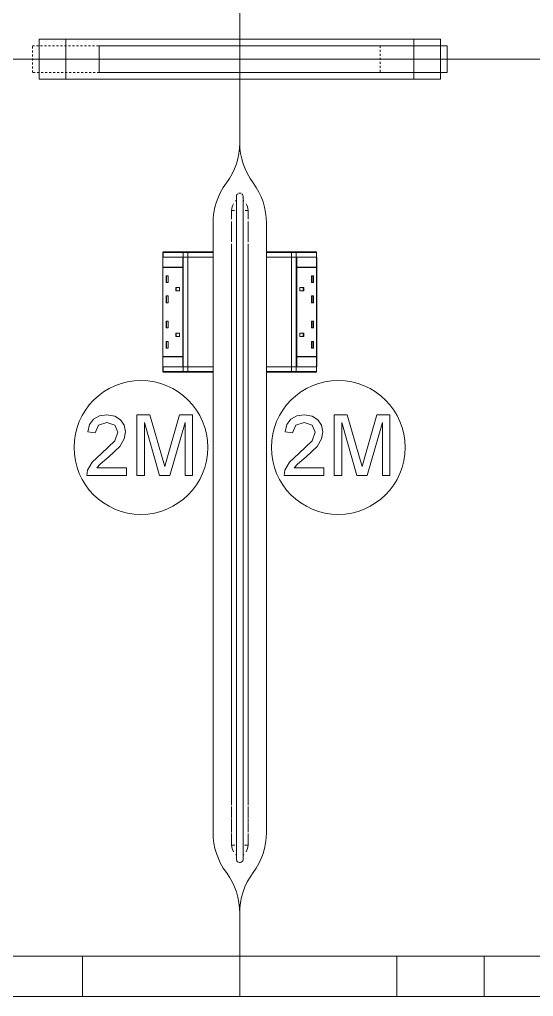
# Model space of a CAD drawing. Header units: millimetres. Extents: x 155927 to 295199, y -4084 to 97293.
# Drawn here: x 194851 to 195619, y 10700 to 12159 of the extents above; entities that cross this region are included whole.
import ezdxf

# ---------------------------------------------------------------- set-up
doc = ezdxf.new("R2010")
doc.units = ezdxf.units.MM
doc.header["$MEASUREMENT"] = 0
doc.linetypes.add('Dash', pattern=[6, 3, -3])
doc.layers.add('I-FURN', color=8, linetype='CONTINUOUS', lineweight=9)
doc.layers.add('I-FURN-HDLN', color=8, linetype='Dash', lineweight=9)

msp = doc.modelspace()

# ---------------------------------------------------------------- linework, layer by layer
at = {"layer": 'I-FURN'}
for p, q in [((195180.1, 12100.4), (195180.1, 12224.3)), ((195180.1, 12224.3), (195180.1, 12100.4)), ((195180.1, 12224.3), (195180.1, 12100.4)), ((195180.1, 12100.4), (195180.1, 12224.3)), ((194880.1, 12130.4), (195480.1, 12130.4)), ((194920.1, 12130.4), (194880.1, 12130.4)), ((194880.1, 12130.4), (194880.1, 12070.4)), ((194880.1, 12070.4), (194880.1, 12130.4)), ((195440.1, 12130.4), (194920.1, 12130.4)), ((194920.1, 12070.4), (194920.1, 12130.4)), ((194920.1, 12070.4), (194920.1, 12130.4)), ((195480.1, 12130.4), (195440.1, 12130.4)), ((195440.1, 12120.4), (195440.1, 12130.4)), ((195440.1, 12070.4), (195440.1, 12130.4)), ((195480.1, 12070.4), (195480.1, 12130.4)), ((195480.1, 12120.4), (195480.1, 12130.4)), ((194970.1, 12120.4), (194970.1, 12080.4)), ((195480.1, 12120.4), (194970.1, 12120.4)), ((195490.1, 12120.4), (195480.1, 12120.4)), ((195490.1, 12080.4), (195490.1, 12120.4)), ((194380.1, 12100.4), (195180.1, 12100.4)), ((195180.1, 12100.4), (194380.1, 12100.4)), ((195180.1, 12100.4), (194380.1, 12100.4)), ((194380.1, 12100.4), (195180.1, 12100.4)), ((195180.1, 12100.4), (195980.1, 12100.4)), ((195980.1, 12100.4), (195180.1, 12100.4)), ((195180.1, 11975.4), (195180.1, 12100.4)), ((195180.1, 12100.4), (195180.1, 11975.4)), ((195980.1, 12100.4), (195180.1, 12100.4)), ((195180.1, 12100.4), (195180.1, 11975.4)), ((195180.1, 11975.4), (195180.1, 12100.4)), ((195180.1, 12100.4), (195980.1, 12100.4)), ((194880.1, 12070.4), (194920.1, 12070.4)), ((195480.1, 12070.4), (194880.1, 12070.4)), ((194920.1, 12070.4), (195440.1, 12070.4)), ((194970.1, 12080.4), (195480.1, 12080.4)), ((195440.1, 12070.4), (195440.1, 12080.4)), ((195440.1, 12070.4), (195480.1, 12070.4)), ((195480.1, 12070.4), (195480.1, 12080.4)), ((195480.1, 12080.4), (195490.1, 12080.4)), ((195175.1, 11895.4), (195175.1, 11895.4)), ((195175.1, 11895.4), (195175.1, 11895.2)), ((195175.1, 11895.2), (195175.1, 11894.9)), ((195175.1, 11894.9), (195175.1, 11894.5)), ((195175.1, 11894.5), (195175.1, 11894)), ((195175.1, 11894), (195175.1, 11893.4)), ((195175.1, 11893.4), (195175.1, 11892.7)), ((195175.1, 11892.7), (195175.1, 11891.8)), ((195175.1, 11891.8), (195175.1, 11890.9)), ((195185.1, 11895.3), (195185.1, 11895.4)), ((195185.1, 11895.4), (195185.1, 11895.4)), ((195185.1, 11895.1), (195185.1, 11895.3)), ((195185.1, 11894.8), (195185.1, 11895.1)), ((195185.1, 11894.4), (195185.1, 11894.8)), ((195185.1, 11893.9), (195185.1, 11894.4)), ((195185.1, 11893.2), (195185.1, 11893.9)), ((195185.1, 11892.4), (195185.1, 11893.2)), ((195185.1, 11891.6), (195185.1, 11892.4)), ((195185.1, 11890.6), (195185.1, 11891.6)), ((195175.1, 11890.9), (195175.1, 11889.8)), ((195175.1, 11889.8), (195175.1, 11888.7)), ((195175.1, 11888.7), (195175.1, 11887.4)), ((195175.1, 11887.4), (195175.1, 11886.1)), ((195175.1, 11886.1), (195175.1, 11884.6)), ((195175.1, 11884.6), (195175.1, 11883)), ((195175.1, 11883), (195175.1, 11881.4)), ((195175.1, 11881.4), (195175.1, 11879.7)), ((195175.1, 11879.7), (195175.1, 11877.8)), ((195175.1, 11877.8), (195175.1, 11875.9)), ((195185.1, 11889.5), (195185.1, 11890.6)), ((195185.1, 11888.3), (195185.1, 11889.5)), ((195185.1, 11887.1), (195185.1, 11888.3)), ((195185.1, 11885.7), (195185.1, 11887.1)), ((195185.1, 11884.2), (195185.1, 11885.7)), ((195185.1, 11882.6), (195185.1, 11884.2)), ((195185.1, 11880.9), (195185.1, 11882.6)), ((195185.1, 11879.2), (195185.1, 11880.9)), ((195185.1, 11877.3), (195185.1, 11879.2)), ((195185.1, 11875.4), (195185.1, 11877.3)), ((195172.2, 11874.5), (195167.6, 11874.5)), ((195167.6, 11871.1), (195167.6, 11874.5)), ((195167.6, 11869.8), (195167.6, 11870.7)), ((195167.6, 11861.5), (195167.6, 11869.5)), ((195175.1, 11875.9), (195175.1, 11873.9)), ((195175.1, 11873.9), (195175.1, 11871.8)), ((195175.1, 11871.8), (195175.1, 11869.7)), ((195175.1, 11869.7), (195175.1, 11867.5)), ((195175.1, 11867.5), (195175.1, 11865.2)), ((195175.1, 11865.2), (195175.1, 11862.8)), ((195175.1, 11862.8), (195175.1, 11860.4)), ((195185.1, 11873.4), (195185.1, 11875.4)), ((195185.1, 11871.3), (195185.1, 11873.4)), ((195185.1, 11869.1), (195185.1, 11871.3)), ((195185.1, 11866.9), (195185.1, 11869.1)), ((195185.1, 11864.6), (195185.1, 11866.9)), ((195185.1, 11862.2), (195185.1, 11864.6)), ((195192.6, 11874.5), (195188.1, 11874.5)), ((195192.6, 11874.5), (195192.6, 11871.1)), ((195192.6, 11870.7), (195192.6, 11869.8)), ((195192.6, 11869.5), (195192.6, 11861.5)), ((195140.1, 11811.7), (195140.1, 11855.4)), ((195140.1, 11855.4), (195140.1, 11811.7)), ((195167.6, 11846.4), (195167.6, 11857.9)), ((195175.1, 11860.4), (195175.1, 11857.9)), ((195175.1, 11857.9), (195175.1, 11855.4)), ((195175.1, 11855.4), (195175.1, 11852.8)), ((195175.1, 11852.8), (195175.1, 11850.2)), ((195175.1, 11850.2), (195175.1, 11847.5)), ((195185.1, 11859.7), (195185.1, 11862.2)), ((195185.1, 11857.3), (195185.1, 11859.7)), ((195185.1, 11854.7), (195185.1, 11857.3)), ((195185.1, 11852.1), (195185.1, 11854.7)), ((195185.1, 11849.5), (195185.1, 11852.1)), ((195185.1, 11846.8), (195185.1, 11849.5)), ((195192.6, 11857.9), (195192.6, 11846.4)), ((195220.1, 11855.4), (195220.1, 11811.7)), ((195220.1, 11811.7), (195220.1, 11855.4)), ((195167.6, 11841.6), (195167.6, 11845.7)), ((195167.6, 11827.5), (195167.6, 11840.7)), ((195175.1, 11847.5), (195175.1, 11844.8)), ((195175.1, 11844.8), (195175.1, 11842.1)), ((195175.1, 11842.1), (195175.1, 11839.4)), ((195175.1, 11839.4), (195175.1, 11836.6)), ((195175.1, 11836.6), (195175.1, 11833.8)), ((195175.1, 11833.8), (195175.1, 11830.9)), ((195185.1, 11844.1), (195185.1, 11846.8)), ((195185.1, 11841.4), (195185.1, 11844.1)), ((195185.1, 11838.6), (195185.1, 11841.4)), ((195185.1, 11835.8), (195185.1, 11838.6)), ((195185.1, 11833), (195185.1, 11835.8)), ((195192.6, 11845.7), (195192.6, 11841.6)), ((195192.6, 11840.7), (195192.6, 11827.5)), ((195167.6, 10986.3), (195167.6, 11824.5)), ((195175.1, 11830.9), (195175.1, 11828.1)), ((195175.1, 11828.1), (195175.1, 11825.3)), ((195175.1, 11825.3), (195175.1, 11824.5)), ((195175.1, 11824.5), (195175.1, 10986.3)), ((195185.1, 11830.2), (195185.1, 11833)), ((195185.1, 11827.3), (195185.1, 11830.2)), ((195185.1, 11824.5), (195185.1, 11827.3)), ((195185.1, 10986.3), (195185.1, 11824.5)), ((195192.6, 11824.5), (195192.6, 10986.3)), ((195065.1, 11789.7), (195065.1, 11804.7)), ((195065.1, 11804.7), (195094.9, 11804.7)), ((195065.3, 11811.7), (195065.3, 11804.7)), ((195065.3, 11811.7), (195065.5, 11811.7)), ((195065.3, 11811.7), (195065.3, 11804.7)), ((195065.3, 11804.7), (195065.3, 11811.7)), ((195065.3, 11804.7), (195065.5, 11804.7)), ((195065.3, 11804.6), (195065.3, 11640.7)), ((195065.5, 11811.7), (195095.7, 11811.7)), ((195065.5, 11811.7), (195065.5, 11804.7)), ((195065.5, 11804.7), (195095.7, 11804.7)), ((195065.6, 11812.5), (195065.6, 11812.5)), ((195096.6, 11812.7), (195066.3, 11812.7)), ((195096.6, 11812.7), (195066.3, 11812.7)), ((195094.9, 11804.7), (195094.9, 11789.7)), ((195095.1, 11789.7), (195095.1, 11804.6)), ((195095.1, 11804.6), (195095.7, 11804.6)), ((195095.7, 11811.7), (195102.7, 11811.7)), ((195095.7, 11811.7), (195095.7, 11804.7)), ((195095.7, 11804.7), (195102.7, 11804.7)), ((195102.7, 11804.6), (195095.7, 11804.6)), ((195095.7, 11804.6), (195095.7, 11640.7)), ((195096.6, 11812.7), (195135.1, 11812.7)), ((195102.1, 11812.7), (195096.6, 11812.7)), ((195139.1, 11812.7), (195102.1, 11812.7)), ((195102.7, 11811.7), (195140.1, 11811.7)), ((195102.7, 11811.7), (195102.7, 11804.7)), ((195102.7, 11804.7), (195140.1, 11804.7)), ((195140.1, 11804.6), (195102.7, 11804.6)), ((195102.7, 11804.6), (195102.7, 11640.7)), ((195135.1, 11812.7), (195135.1, 11811.7)), ((195135.1, 11812.7), (195139.1, 11812.7)), ((195140.1, 11804.7), (195140.1, 11811.7)), ((195140.1, 11811.7), (195140.1, 11804.7)), ((195140.1, 11640.7), (195140.1, 11804.6)), ((195140.1, 11804.6), (195140.1, 11640.7)), ((195220.1, 11811.7), (195220.1, 11804.7)), ((195220.1, 11811.7), (195257.6, 11811.7)), ((195220.1, 11811.7), (195220.1, 11804.7)), ((195220.1, 11804.7), (195257.6, 11804.7)), ((195220.1, 11804.6), (195220.1, 11640.7)), ((195220.1, 11640.7), (195220.1, 11804.6)), ((195257.6, 11804.6), (195220.1, 11804.6)), ((195221.1, 11812.7), (195221.1, 11812.7)), ((195258.1, 11812.7), (195221.1, 11812.7)), ((195221.1, 11812.7), (195225.1, 11812.7)), ((195225.1, 11811.7), (195225.1, 11812.7)), ((195225.1, 11812.7), (195263.7, 11812.7)), ((195257.6, 11811.7), (195264.5, 11811.7)), ((195257.6, 11811.7), (195257.6, 11804.7)), ((195257.6, 11804.7), (195264.5, 11804.7)), ((195257.6, 11640.7), (195257.6, 11804.6)), ((195264.5, 11804.6), (195257.6, 11804.6)), ((195263.7, 11812.7), (195258.1, 11812.7)), ((195265.3, 11804.7), (195262.9, 11804.7)), ((195294, 11812.7), (195263.7, 11812.7)), ((195294, 11812.7), (195263.7, 11812.7)), ((195264.5, 11811.7), (195294.8, 11811.7)), ((195264.5, 11811.7), (195264.5, 11804.7)), ((195264.5, 11804.7), (195294.8, 11804.7)), ((195264.5, 11640.7), (195264.5, 11804.6)), ((195264.5, 11804.6), (195265.1, 11804.6)), ((195265.1, 11804.6), (195265.1, 11789.7)), ((195265.3, 11789.7), (195265.3, 11804.7)), ((195265.3, 11804.7), (195295.2, 11804.7)), ((195294.6, 11812.5), (195294.6, 11812.5)), ((195294.8, 11811.7), (195295, 11811.7)), ((195294.8, 11811.7), (195294.8, 11804.7)), ((195294.8, 11804.7), (195295, 11804.7)), ((195295, 11804.7), (195295, 11811.7)), ((195295, 11804.7), (195295, 11811.7)), ((195295, 11804.7), (195295, 11811.7)), ((195295, 11640.7), (195295, 11804.6)), ((195295.2, 11804.7), (195295.2, 11789.7)), ((195094.9, 11789.7), (195065.1, 11789.7)), ((195065.5, 11789.2), (195065.5, 11789.7)), ((195295.2, 11789.7), (195265.3, 11789.7)), ((195294.8, 11789.7), (195294.8, 11789.2)), ((195065.1, 11789.2), (195094.9, 11789.2)), ((195065.1, 11656.2), (195065.1, 11789.2)), ((195070.1, 11776.6), (195070.1, 11766.6)), ((195070.1, 11776.6), (195073, 11776.6)), ((195070.8, 11776.6), (195070.8, 11766.6)), ((195073, 11776.6), (195073, 11766.6)), ((195094.9, 11789.2), (195094.9, 11656.2)), ((195095.1, 11656.2), (195095.1, 11789.2)), ((195265.1, 11789.2), (195265.1, 11656.2)), ((195265.3, 11656.2), (195265.3, 11789.2)), ((195295.2, 11789.2), (195265.3, 11789.2)), ((195290.1, 11776.6), (195287.3, 11776.6)), ((195287.3, 11766.6), (195287.3, 11776.6)), ((195289.4, 11766.6), (195289.4, 11776.6)), ((195290.1, 11766.6), (195290.1, 11776.6)), ((195295.2, 11789.2), (195295.2, 11656.2)), ((195070.1, 11766.6), (195073, 11766.6)), ((195290.1, 11766.6), (195287.3, 11766.6)), ((195070.1, 11746.6), (195070.1, 11736.6)), ((195070.1, 11746.6), (195073, 11746.6)), ((195070.8, 11746.6), (195070.8, 11736.6)), ((195073, 11746.6), (195073, 11736.6)), ((195084.4, 11759.1), (195084.4, 11754.1)), ((195090.2, 11759.1), (195084.4, 11759.1)), ((195084.4, 11754.1), (195090.2, 11754.1)), ((195085.2, 11759.1), (195085.2, 11754.1)), ((195090.2, 11754.1), (195090.2, 11759.1)), ((195275.8, 11759.1), (195270.1, 11759.1)), ((195270.1, 11754.1), (195270.1, 11759.1)), ((195275.8, 11754.1), (195270.1, 11754.1)), ((195275.1, 11754.1), (195275.1, 11759.1)), ((195275.8, 11754.1), (195275.8, 11759.1)), ((195290.1, 11746.6), (195287.3, 11746.6)), ((195287.3, 11736.6), (195287.3, 11746.6)), ((195289.4, 11736.6), (195289.4, 11746.6)), ((195290.1, 11736.6), (195290.1, 11746.6)), ((195070.1, 11736.6), (195073, 11736.6)), ((195290.1, 11736.6), (195287.3, 11736.6)), ((195070.1, 11708.8), (195070.1, 11698.8)), ((195070.1, 11708.8), (195073, 11708.8)), ((195070.8, 11708.8), (195070.8, 11698.8)), ((195073, 11708.8), (195073, 11698.8)), ((195290.1, 11708.8), (195287.3, 11708.8)), ((195287.3, 11698.8), (195287.3, 11708.8)), ((195289.4, 11698.8), (195289.4, 11708.8)), ((195290.1, 11698.8), (195290.1, 11708.8)), ((195070.1, 11698.8), (195073, 11698.8)), ((195084.4, 11691.3), (195084.4, 11686.3)), ((195084.4, 11691.3), (195090.2, 11691.3)), ((195085.2, 11691.3), (195085.2, 11686.3)), ((195090.2, 11691.3), (195090.2, 11686.3)), ((195270.1, 11691.3), (195270.1, 11686.3)), ((195275.8, 11691.3), (195270.1, 11691.3)), ((195275.1, 11686.3), (195275.1, 11691.3)), ((195275.8, 11686.3), (195275.8, 11691.3)), ((195290.1, 11698.8), (195287.3, 11698.8)), ((195070.1, 11678.8), (195070.1, 11668.8)), ((195070.1, 11678.8), (195073, 11678.8)), ((195070.8, 11678.8), (195070.8, 11668.8)), ((195073, 11678.8), (195073, 11668.8)), ((195084.4, 11686.3), (195090.2, 11686.3)), ((195270.1, 11686.3), (195275.8, 11686.3)), ((195290.1, 11678.8), (195287.3, 11678.8)), ((195287.3, 11668.8), (195287.3, 11678.8)), ((195289.4, 11668.8), (195289.4, 11678.8)), ((195290.1, 11668.8), (195290.1, 11678.8)), ((195070.1, 11668.8), (195073, 11668.8)), ((195290.1, 11668.8), (195287.3, 11668.8)), ((195065.1, 11656.2), (195094.9, 11656.2)), ((195065.1, 11655.7), (195094.9, 11655.7)), ((195065.1, 11640.7), (195065.1, 11655.7)), ((195065.5, 11655.7), (195065.5, 11656.2)), ((195094.9, 11655.7), (195094.9, 11640.7)), ((195095.1, 11640.7), (195095.1, 11655.7)), ((195265.1, 11655.7), (195265.1, 11640.7)), ((195295.2, 11656.2), (195265.3, 11656.2)), ((195265.3, 11640.7), (195265.3, 11655.7)), ((195265.3, 11655.7), (195295.2, 11655.7)), ((195294.8, 11656.2), (195294.8, 11655.7)), ((195295.2, 11655.7), (195295.2, 11640.7)), ((195094.9, 11640.7), (195065.1, 11640.7)), ((195065.3, 11640.6), (195065.3, 11633.6)), ((195065.5, 11640.6), (195065.3, 11640.6)), ((195065.3, 11640.6), (195065.3, 11633.6)), ((195065.3, 11640.6), (195065.3, 11633.6)), ((195065.5, 11633.6), (195065.3, 11633.6)), ((195065.5, 11633.6), (195065.5, 11640.6)), ((195095.7, 11640.6), (195065.5, 11640.6)), ((195095.7, 11633.6), (195065.5, 11633.6)), ((195065.7, 11632.8), (195065.6, 11632.8)), ((195066.3, 11632.6), (195096.6, 11632.6)), ((195066.3, 11632.6), (195096.6, 11632.6)), ((195094.9, 11640.7), (195097.4, 11640.7)), ((195095.7, 11640.7), (195095.1, 11640.7)), ((195095.7, 11640.7), (195102.7, 11640.7)), ((195095.7, 11633.6), (195095.7, 11640.6)), ((195102.7, 11640.6), (195095.7, 11640.6)), ((195102.7, 11633.6), (195095.7, 11633.6)), ((195135.1, 11632.6), (195096.6, 11632.6)), ((195096.6, 11632.6), (195102.1, 11632.6)), ((195102.1, 11632.6), (195139.1, 11632.6)), ((195102.7, 11640.7), (195140.1, 11640.7)), ((195102.7, 11633.6), (195102.7, 11640.6)), ((195140.1, 11640.6), (195102.7, 11640.6)), ((195140.1, 11633.6), (195102.7, 11633.6)), ((195135.1, 11633.6), (195135.1, 11632.6)), ((195139.1, 11632.6), (195135.1, 11632.6)), ((195139.1, 11632.6), (195139.1, 11632.6)), ((195140.1, 11633.6), (195140.1, 11640.6)), ((195140.1, 11633.6), (195140.1, 11640.6)), ((195140.1, 10945.4), (195140.1, 11633.6)), ((195140.1, 11633.6), (195140.1, 10945.4)), ((195220.1, 11640.7), (195257.6, 11640.7)), ((195220.1, 11640.6), (195220.1, 11633.6)), ((195220.1, 11633.6), (195220.1, 11640.6)), ((195257.6, 11640.6), (195220.1, 11640.6)), ((195220.1, 11633.6), (195220.1, 10945.4)), ((195220.1, 10945.4), (195220.1, 11633.6)), ((195257.6, 11633.6), (195220.1, 11633.6)), ((195225.1, 11632.6), (195221.1, 11632.6)), ((195221.1, 11632.6), (195258.1, 11632.6)), ((195225.1, 11632.6), (195225.1, 11633.6)), ((195263.7, 11632.6), (195225.1, 11632.6)), ((195257.6, 11640.7), (195264.5, 11640.7)), ((195257.6, 11633.6), (195257.6, 11640.6)), ((195264.5, 11640.6), (195257.6, 11640.6)), ((195264.5, 11633.6), (195257.6, 11633.6)), ((195258.1, 11632.6), (195263.7, 11632.6)), ((195263.7, 11632.6), (195294, 11632.6)), ((195263.7, 11632.6), (195294, 11632.6)), ((195265.1, 11640.7), (195264.5, 11640.7)), ((195264.5, 11633.6), (195264.5, 11640.6)), ((195294.8, 11640.6), (195264.5, 11640.6)), ((195294.8, 11633.6), (195264.5, 11633.6)), ((195295.2, 11640.7), (195265.3, 11640.7)), ((195294.6, 11632.9), (195294.6, 11632.8)), ((195294.8, 11633.6), (195294.8, 11640.6)), ((195295, 11640.6), (195294.8, 11640.6)), ((195295, 11633.6), (195294.8, 11633.6)), ((195295, 11633.6), (195295, 11640.6)), ((195295, 11633.6), (195295, 11640.6)), ((195295, 11640.6), (195295, 11633.6)), ((194961.5, 11562.5), (194955.6, 11554.5)), ((194970.3, 11567.4), (194961.5, 11562.5)), ((194968.9, 11553.6), (194981.4, 11557.7)), ((194981.6, 11569), (194970.3, 11567.4)), ((194981.4, 11557.7), (194993.4, 11553.5)), ((194993.1, 11567.2), (194981.6, 11569)), ((195001.9, 11561.7), (194993.1, 11567.2)), ((195007.5, 11553.6), (195001.9, 11561.7)), ((195045.7, 11569), (195026.3, 11569)), ((195026.3, 11569), (195026.3, 11478.6)), ((195037.6, 11478.6), (195037.6, 11557.7)), ((195037.6, 11557.7), (195060.3, 11478.6)), ((195064.2, 11505.3), (195045.7, 11569)), ((195090.2, 11569), (195072, 11506.4)), ((195075.6, 11478.6), (195098.3, 11557.7)), ((195109.6, 11569), (195090.2, 11569)), ((195098.3, 11557.7), (195098.3, 11478.6)), ((195109.6, 11478.6), (195109.6, 11569)), ((195256.5, 11562.5), (195250.6, 11554.5)), ((195265.3, 11567.4), (195256.5, 11562.5)), ((195263.9, 11553.6), (195276.4, 11557.7)), ((195276.6, 11569), (195265.3, 11567.4)), ((195276.4, 11557.7), (195288.4, 11553.5)), ((195288.1, 11567.2), (195276.6, 11569)), ((195296.9, 11561.7), (195288.1, 11567.2)), ((195302.5, 11553.6), (195296.9, 11561.7)), ((195340.7, 11569), (195321.3, 11569)), ((195321.3, 11569), (195321.3, 11478.6)), ((195332.6, 11478.6), (195332.6, 11557.7)), ((195332.6, 11557.7), (195355.3, 11478.6)), ((195359.2, 11505.3), (195340.7, 11569)), ((195385.2, 11569), (195367, 11506.4)), ((195370.6, 11478.6), (195393.3, 11557.7)), ((195404.6, 11569), (195385.2, 11569)), ((195393.3, 11557.7), (195393.3, 11478.6)), ((195404.6, 11478.6), (195404.6, 11569)), ((194955.6, 11554.5), (194952.8, 11543.6)), ((194952.8, 11543.6), (194964.1, 11542.1)), ((194964.1, 11542.1), (194968.9, 11553.6)), ((194998, 11543.1), (194993.1, 11530.3)), ((194993.4, 11553.5), (194998, 11543.1)), ((195007.3, 11533.1), (195009.3, 11543.8)), ((195009.3, 11543.8), (195007.5, 11553.6)), ((195250.6, 11554.5), (195247.8, 11543.6)), ((195247.8, 11543.6), (195259.1, 11542.1)), ((195259.1, 11542.1), (195263.9, 11553.6)), ((195293, 11543.1), (195288.1, 11530.3)), ((195288.4, 11553.5), (195293, 11543.1)), ((195302.3, 11533.1), (195304.3, 11543.8)), ((195304.3, 11543.8), (195302.5, 11553.6)), ((194993.1, 11530.3), (194973.6, 11511.5)), ((195000.6, 11522), (195007.3, 11533.1)), ((195288.1, 11530.3), (195268.6, 11511.5)), ((195295.6, 11522), (195302.3, 11533.1)), ((194984.4, 11506.5), (195000.6, 11522)), ((195279.4, 11506.5), (195295.6, 11522)), ((194959.5, 11498.4), (194952.6, 11486.4)), ((194973.6, 11511.5), (194959.5, 11498.4)), ((194971.4, 11495.6), (194984.4, 11506.5)), ((195067.9, 11491.9), (195064.2, 11505.3)), ((195072, 11506.4), (195067.9, 11491.9)), ((195254.5, 11498.4), (195247.6, 11486.4)), ((195268.6, 11511.5), (195254.5, 11498.4)), ((195266.4, 11495.6), (195279.4, 11506.5)), ((195362.9, 11491.9), (195359.2, 11505.3)), ((195367, 11506.4), (195362.9, 11491.9)), ((194952.6, 11486.4), (194951.4, 11478.6)), ((194966.3, 11489.9), (194971.4, 11495.6)), ((195010.7, 11489.9), (194966.3, 11489.9)), ((195010.7, 11478.6), (195010.7, 11489.9)), ((195247.6, 11486.4), (195246.4, 11478.6)), ((195261.3, 11489.9), (195266.4, 11495.6)), ((195305.7, 11489.9), (195261.3, 11489.9)), ((195305.7, 11478.6), (195305.7, 11489.9)), ((194951.4, 11478.6), (195010.7, 11478.6)), ((195026.3, 11478.6), (195037.6, 11478.6)), ((195060.3, 11478.6), (195075.6, 11478.6)), ((195098.3, 11478.6), (195109.6, 11478.6)), ((195246.4, 11478.6), (195305.7, 11478.6)), ((195321.3, 11478.6), (195332.6, 11478.6)), ((195355.3, 11478.6), (195370.6, 11478.6)), ((195393.3, 11478.6), (195404.6, 11478.6)), ((195167.6, 10966.6), (195167.6, 10984.3)), ((195175.1, 10986.3), (195175.1, 10983.1)), ((195175.1, 10983.1), (195175.1, 10979.9)), ((195175.1, 10979.9), (195175.1, 10976.6)), ((195175.1, 10976.6), (195175.1, 10973.4)), ((195175.1, 10973.4), (195175.1, 10970.3)), ((195185.1, 10985.5), (195185.1, 10986.3)), ((195185.1, 10982.2), (195185.1, 10985.5)), ((195185.1, 10979), (195185.1, 10982.2)), ((195185.1, 10975.8), (195185.1, 10979)), ((195185.1, 10972.6), (195185.1, 10975.8)), ((195185.1, 10969.4), (195185.1, 10972.6)), ((195192.6, 10984.3), (195192.6, 10966.6)), ((195167.6, 10961), (195167.6, 10965.8)), ((195167.6, 10945.2), (195167.6, 10961.1)), ((195175.1, 10970.3), (195175.1, 10967.1)), ((195175.1, 10967.1), (195175.1, 10964)), ((195175.1, 10964), (195175.1, 10960.9)), ((195175.1, 10960.9), (195175.1, 10957.8)), ((195175.1, 10957.8), (195175.1, 10954.8)), ((195185.1, 10966.3), (195185.1, 10969.4)), ((195185.1, 10963.1), (195185.1, 10966.3)), ((195185.1, 10960.1), (195185.1, 10963.1)), ((195185.1, 10957), (195185.1, 10960.1)), ((195192.6, 10965.8), (195192.6, 10961)), ((195192.6, 10960.1), (195192.6, 10945.8)), ((195167.6, 10926.3), (195167.6, 10943.9)), ((195175.1, 10954.8), (195175.1, 10951.9)), ((195175.1, 10951.9), (195175.1, 10949)), ((195175.1, 10949), (195175.1, 10946.1)), ((195175.1, 10946.1), (195175.1, 10943.4)), ((195175.1, 10943.4), (195175.1, 10940.6)), ((195185.1, 10954), (195185.1, 10957)), ((195185.1, 10951.1), (195185.1, 10954)), ((195185.1, 10948.2), (195185.1, 10951.1)), ((195185.1, 10945.4), (195185.1, 10948.2)), ((195185.1, 10942.6), (195185.1, 10945.4)), ((195192.6, 10943.9), (195192.6, 10926.3)), ((195167.6, 10930.9), (195167.6, 10932)), ((195175.1, 10940.6), (195175.1, 10938)), ((195175.1, 10938), (195175.1, 10935.5)), ((195175.1, 10935.5), (195175.1, 10933)), ((195175.1, 10933), (195175.1, 10930.6)), ((195175.1, 10930.6), (195175.1, 10928.3)), ((195185.1, 10939.9), (195185.1, 10942.6)), ((195185.1, 10937.3), (195185.1, 10939.9)), ((195185.1, 10934.8), (195185.1, 10937.3)), ((195185.1, 10932.3), (195185.1, 10934.8)), ((195185.1, 10930), (195185.1, 10932.3)), ((195185.1, 10927.7), (195185.1, 10930)), ((195192.6, 10932), (195192.6, 10930.9)), ((195167.6, 10926.3), (195172.9, 10926.3)), ((195175.1, 10928.3), (195175.1, 10926.1)), ((195175.1, 10926.1), (195175.1, 10924)), ((195175.1, 10924), (195175.1, 10922)), ((195175.1, 10922), (195175.1, 10920.1)), ((195175.1, 10920.1), (195175.1, 10918.3)), ((195175.1, 10918.3), (195175.1, 10916.6)), ((195175.1, 10916.6), (195175.1, 10915)), ((195175.1, 10915), (195175.1, 10913.5)), ((195185.1, 10925.5), (195185.1, 10927.7)), ((195185.1, 10923.4), (195185.1, 10925.5)), ((195185.1, 10921.4), (195185.1, 10923.4)), ((195185.1, 10919.6), (195185.1, 10921.4)), ((195185.1, 10917.8), (195185.1, 10919.6)), ((195185.1, 10916.1), (195185.1, 10917.8)), ((195185.1, 10914.6), (195185.1, 10916.1)), ((195185.1, 10913.1), (195185.1, 10914.6)), ((195187.4, 10926.3), (195192.6, 10926.3)), ((195175.1, 10913.5), (195175.1, 10912.2)), ((195175.1, 10912.2), (195175.1, 10910.9)), ((195175.1, 10910.9), (195175.1, 10909.8)), ((195175.1, 10909.8), (195175.1, 10908.8)), ((195175.1, 10908.8), (195175.1, 10908)), ((195175.1, 10908), (195175.1, 10907.2)), ((195175.1, 10907.2), (195175.1, 10906.6)), ((195175.1, 10906.6), (195175.1, 10906.1)), ((195175.1, 10906.1), (195175.1, 10905.8)), ((195175.1, 10905.8), (195175.1, 10905.5)), ((195175.1, 10905.5), (195175.1, 10905.4)), ((195175.1, 10905.4), (195175.1, 10905.4)), ((195185.1, 10911.8), (195185.1, 10913.1)), ((195185.1, 10910.6), (195185.1, 10911.8)), ((195185.1, 10909.5), (195185.1, 10910.6)), ((195185.1, 10908.6), (195185.1, 10909.5)), ((195185.1, 10907.7), (195185.1, 10908.6)), ((195185.1, 10907), (195185.1, 10907.7)), ((195185.1, 10906.5), (195185.1, 10907)), ((195185.1, 10906), (195185.1, 10906.5)), ((195185.1, 10905.7), (195185.1, 10906)), ((195185.1, 10905.5), (195185.1, 10905.7)), ((195185.1, 10905.4), (195185.1, 10905.5)), ((195180.1, 10700.4), (195180.1, 10824.3)), ((195180.1, 10824.3), (195180.1, 10700.4)), ((195180.1, 10824.3), (195180.1, 10700.4)), ((195180.1, 10700.4), (195180.1, 10824.3)), ((195940.1, 10760.4), (194420.1, 10760.4)), ((194815.1, 10760.4), (194945.1, 10760.4)), ((194945.1, 10760.4), (195415.1, 10760.4)), ((194945.1, 10700.4), (194945.1, 10760.4)), ((194945.1, 10700.4), (194945.1, 10760.4)), ((195415.1, 10760.4), (195545.5, 10760.4)), ((195415.1, 10700.4), (195415.1, 10760.4)), ((195415.1, 10700.4), (195415.1, 10760.4)), ((195545.5, 10760.4), (195980.1, 10760.4)), ((195545.5, 10700.4), (195545.5, 10760.4)), ((195545.5, 10700.4), (195545.5, 10760.4)), ((194380.1, 10700.4), (195180.1, 10700.4)), ((195180.1, 10700.4), (194380.1, 10700.4)), ((194420.1, 10700.4), (195940.1, 10700.4)), ((194945.1, 10700.4), (194815.1, 10700.4)), ((195415.1, 10700.4), (194945.1, 10700.4)), ((195180.1, 10700.4), (195980.1, 10700.4)), ((195980.1, 10700.4), (195180.1, 10700.4)), ((195545.5, 10700.4), (195415.1, 10700.4)), ((195980.1, 10700.4), (195545.5, 10700.4))]:
    msp.add_line(p, q, dxfattribs=at)
at = {"layer": 'I-FURN', "flags": 128}
for points in [[(195065.3, 11811.7), (195065.3, 11811.8), (195065.3, 11811.8), (195065.3, 11811.8), (195065.3, 11811.9), (195065.3, 11811.9), (195065.3, 11812), (195065.3, 11812), (195065.3, 11812), (195065.3, 11812.1), (195065.4, 11812.1), (195065.4, 11812.1), (195065.4, 11812.2), (195065.4, 11812.2)], [(195102.1, 11812.7), (195102, 11812.7), (195101.8, 11812.7), (195101.7, 11812.7), (195101.5, 11812.7), (195101.4, 11812.7), (195101.2, 11812.7), (195101.1, 11812.7), (195100.9, 11812.7), (195100.8, 11812.7), (195100.6, 11812.7), (195100.5, 11812.7), (195100.3, 11812.7), (195100.2, 11812.7), (195100, 11812.7), (195099.8, 11812.7), (195099.7, 11812.7), (195099.5, 11812.7), (195099.4, 11812.7), (195099.2, 11812.7), (195099, 11812.7), (195098.9, 11812.7), (195098.7, 11812.7), (195098.6, 11812.7), (195098.4, 11812.7), (195098.3, 11812.7), (195098.1, 11812.7), (195098, 11812.7), (195097.9, 11812.7), (195097.7, 11812.7), (195097.6, 11812.7), (195097.5, 11812.7), (195097.3, 11812.7), (195097.2, 11812.7), (195097.1, 11812.7), (195097, 11812.7), (195096.9, 11812.7), (195096.8, 11812.7), (195096.7, 11812.7), (195096.6, 11812.7)], [(195139.1, 11812.7), (195138.8, 11812.7), (195138.4, 11812.7), (195137.9, 11812.7), (195137.2, 11812.7), (195136.4, 11812.7), (195135.4, 11812.7), (195134.4, 11812.7), (195133.1, 11812.7), (195131.8, 11812.7), (195130.4, 11812.7), (195128.8, 11812.7), (195127.1, 11812.7), (195125.2, 11812.7), (195123.3, 11812.7), (195121.3, 11812.7), (195119.1, 11812.7), (195116.9, 11812.7), (195114.5, 11812.7), (195112, 11812.7), (195109.5, 11812.7), (195106.9, 11812.7), (195104.1, 11812.7), (195102.1, 11812.7)], [(195135.1, 11812.7), (195135.3, 11812.7), (195135.5, 11812.7), (195135.6, 11812.7), (195135.8, 11812.7), (195135.9, 11812.7), (195136.1, 11812.7), (195136.2, 11812.7), (195136.4, 11812.7), (195136.5, 11812.7), (195136.7, 11812.7), (195136.8, 11812.7), (195137, 11812.7), (195137.1, 11812.7), (195137.3, 11812.7), (195137.4, 11812.7), (195137.5, 11812.7), (195137.6, 11812.7), (195137.8, 11812.7), (195137.9, 11812.7), (195138, 11812.7), (195138.1, 11812.7), (195138.2, 11812.7), (195138.3, 11812.7), (195138.4, 11812.7), (195138.5, 11812.7), (195138.6, 11812.7), (195138.7, 11812.7), (195138.7, 11812.7), (195138.8, 11812.7), (195138.9, 11812.7), (195138.9, 11812.7), (195139, 11812.7), (195139, 11812.7), (195139, 11812.7), (195139.1, 11812.7), (195139.1, 11812.7), (195139.1, 11812.7), (195139.1, 11812.7), (195139.1, 11812.7)], [(195139.1, 11812.7), (195139.2, 11812.7), (195139.2, 11812.7), (195139.3, 11812.7), (195139.3, 11812.7), (195139.3, 11812.7), (195139.4, 11812.7), (195139.4, 11812.7), (195139.4, 11812.7), (195139.5, 11812.7), (195139.5, 11812.6), (195139.6, 11812.6), (195139.6, 11812.6), (195139.6, 11812.6), (195139.7, 11812.6), (195139.7, 11812.5), (195139.7, 11812.5), (195139.8, 11812.5), (195139.8, 11812.5), (195139.8, 11812.4), (195139.8, 11812.4), (195139.9, 11812.4), (195139.9, 11812.4), (195139.9, 11812.3), (195139.9, 11812.3), (195140, 11812.3), (195140, 11812.2), (195140, 11812.2), (195140, 11812.2), (195140, 11812.1), (195140.1, 11812.1), (195140.1, 11812), (195140.1, 11812), (195140.1, 11812), (195140.1, 11811.9), (195140.1, 11811.9), (195140.1, 11811.9), (195140.1, 11811.8), (195140.1, 11811.8), (195140.1, 11811.7), (195140.1, 11811.7)], [(195139.1, 11812.7), (195139.1, 11812.7), (195139.1, 11812.7)], [(195220.1, 11811.7), (195220.1, 11811.8), (195220.1, 11811.8), (195220.1, 11811.8), (195220.1, 11811.9), (195220.1, 11811.9), (195220.1, 11812), (195220.2, 11812), (195220.2, 11812), (195220.2, 11812.1), (195220.2, 11812.1), (195220.2, 11812.1), (195220.2, 11812.2), (195220.2, 11812.2), (195220.3, 11812.3), (195220.3, 11812.3), (195220.3, 11812.3), (195220.3, 11812.4), (195220.4, 11812.4), (195220.4, 11812.4), (195220.4, 11812.4), (195220.4, 11812.5), (195220.5, 11812.5), (195220.5, 11812.5), (195220.5, 11812.5), (195220.6, 11812.6), (195220.6, 11812.6), (195220.6, 11812.6), (195220.7, 11812.6), (195220.7, 11812.6), (195220.7, 11812.7), (195220.8, 11812.7), (195220.8, 11812.7), (195220.9, 11812.7), (195220.9, 11812.7), (195220.9, 11812.7), (195221, 11812.7), (195221, 11812.7), (195221.1, 11812.7), (195221.1, 11812.7), (195221.1, 11812.7)], [(195258.1, 11812.7), (195255.4, 11812.7), (195252.7, 11812.7), (195250.1, 11812.7), (195247.5, 11812.7), (195245.1, 11812.7), (195242.8, 11812.7), (195240.5, 11812.7), (195238.4, 11812.7), (195236.4, 11812.7), (195234.5, 11812.7), (195232.7, 11812.7), (195231, 11812.7), (195229.5, 11812.7), (195228.1, 11812.7), (195226.8, 11812.7), (195225.6, 11812.7), (195224.5, 11812.7), (195223.6, 11812.7), (195222.8, 11812.7), (195222.2, 11812.7), (195221.7, 11812.7), (195221.3, 11812.7), (195221.1, 11812.7)], [(195221.1, 11812.7), (195221.1, 11812.7), (195221.1, 11812.7), (195221.1, 11812.7), (195221.2, 11812.7), (195221.2, 11812.7), (195221.2, 11812.7), (195221.3, 11812.7), (195221.3, 11812.7), (195221.4, 11812.7), (195221.4, 11812.7), (195221.5, 11812.7), (195221.6, 11812.7), (195221.6, 11812.7), (195221.7, 11812.7), (195221.8, 11812.7), (195221.9, 11812.7), (195222, 11812.7), (195222.1, 11812.7), (195222.2, 11812.7), (195222.3, 11812.7), (195222.4, 11812.7), (195222.6, 11812.7), (195222.7, 11812.7), (195222.8, 11812.7), (195223, 11812.7), (195223.1, 11812.7), (195223.2, 11812.7), (195223.4, 11812.7), (195223.5, 11812.7), (195223.7, 11812.7), (195223.8, 11812.7), (195224, 11812.7), (195224.1, 11812.7), (195224.3, 11812.7), (195224.4, 11812.7), (195224.6, 11812.7), (195224.7, 11812.7), (195224.9, 11812.7), (195225.1, 11812.7), (195225.1, 11812.7)], [(195263.7, 11812.7), (195263.6, 11812.7), (195263.5, 11812.7), (195263.4, 11812.7), (195263.3, 11812.7), (195263.2, 11812.7), (195263, 11812.7), (195262.9, 11812.7), (195262.8, 11812.7), (195262.7, 11812.7), (195262.5, 11812.7), (195262.4, 11812.7), (195262.2, 11812.7), (195262.1, 11812.7), (195262, 11812.7), (195261.8, 11812.7), (195261.7, 11812.7), (195261.5, 11812.7), (195261.4, 11812.7), (195261.2, 11812.7), (195261, 11812.7), (195260.9, 11812.7), (195260.7, 11812.7), (195260.6, 11812.7), (195260.4, 11812.7), (195260.2, 11812.7), (195260.1, 11812.7), (195259.9, 11812.7), (195259.8, 11812.7), (195259.6, 11812.7), (195259.5, 11812.7), (195259.3, 11812.7), (195259.1, 11812.7), (195259, 11812.7), (195258.8, 11812.7), (195258.7, 11812.7), (195258.6, 11812.7), (195258.4, 11812.7), (195258.3, 11812.7), (195258.1, 11812.7)], [(195294.8, 11812.2), (195294.8, 11812.2), (195294.9, 11812.2), (195294.9, 11812.1), (195294.9, 11812.1), (195294.9, 11812), (195294.9, 11812), (195294.9, 11812), (195294.9, 11811.9), (195294.9, 11811.9), (195294.9, 11811.9), (195295, 11811.8), (195295, 11811.8), (195295, 11811.7), (195295, 11811.7)], [(195065.4, 11633.1), (195065.4, 11633.1), (195065.4, 11633.2), (195065.4, 11633.2), (195065.4, 11633.2), (195065.3, 11633.3), (195065.3, 11633.3), (195065.3, 11633.4), (195065.3, 11633.4), (195065.3, 11633.4), (195065.3, 11633.5), (195065.3, 11633.5), (195065.3, 11633.5), (195065.3, 11633.6), (195065.3, 11633.6)], [(195096.6, 11632.6), (195096.7, 11632.6), (195096.8, 11632.6), (195096.9, 11632.6), (195097, 11632.6), (195097.1, 11632.6), (195097.2, 11632.6), (195097.3, 11632.6), (195097.5, 11632.6), (195097.6, 11632.6), (195097.7, 11632.6), (195097.9, 11632.6), (195098, 11632.6), (195098.1, 11632.6), (195098.3, 11632.6), (195098.4, 11632.6), (195098.6, 11632.6), (195098.7, 11632.6), (195098.9, 11632.6), (195099, 11632.6), (195099.2, 11632.6), (195099.4, 11632.6), (195099.5, 11632.6), (195099.7, 11632.6), (195099.8, 11632.6), (195100, 11632.6), (195100.2, 11632.6), (195100.3, 11632.6), (195100.5, 11632.6), (195100.6, 11632.6), (195100.8, 11632.6), (195100.9, 11632.6), (195101.1, 11632.6), (195101.2, 11632.6), (195101.4, 11632.6), (195101.5, 11632.6), (195101.7, 11632.6), (195101.8, 11632.6), (195102, 11632.6), (195102.1, 11632.6)], [(195102.1, 11632.6), (195104.9, 11632.6), (195107.6, 11632.6), (195110.2, 11632.6), (195112.7, 11632.6), (195115.1, 11632.6), (195117.5, 11632.6), (195119.7, 11632.6), (195121.8, 11632.6), (195123.8, 11632.6), (195125.7, 11632.6), (195127.5, 11632.6), (195129.2, 11632.6), (195130.8, 11632.6), (195132.2, 11632.6), (195133.5, 11632.6), (195134.7, 11632.6), (195135.7, 11632.6), (195136.6, 11632.6), (195137.4, 11632.6), (195138, 11632.6), (195138.6, 11632.6), (195138.9, 11632.6), (195139.1, 11632.6)], [(195139.1, 11632.6), (195139.1, 11632.6), (195139.1, 11632.6), (195139.1, 11632.6), (195139.1, 11632.6), (195139.1, 11632.6), (195139, 11632.6), (195139, 11632.6), (195138.9, 11632.6), (195138.9, 11632.6), (195138.8, 11632.6), (195138.7, 11632.6), (195138.7, 11632.6), (195138.6, 11632.6), (195138.5, 11632.6), (195138.4, 11632.6), (195138.3, 11632.6), (195138.2, 11632.6), (195138.1, 11632.6), (195138, 11632.6), (195137.9, 11632.6), (195137.8, 11632.6), (195137.7, 11632.6), (195137.6, 11632.6), (195137.4, 11632.6), (195137.3, 11632.6), (195137.2, 11632.6), (195137, 11632.6), (195136.9, 11632.6), (195136.7, 11632.6), (195136.6, 11632.6), (195136.4, 11632.6), (195136.3, 11632.6), (195136.1, 11632.6), (195136, 11632.6), (195135.8, 11632.6), (195135.7, 11632.6), (195135.5, 11632.6), (195135.3, 11632.6), (195135.2, 11632.6), (195135.1, 11632.6)], [(195140.1, 11633.6), (195140.1, 11633.6), (195140.1, 11633.5), (195140.1, 11633.5), (195140.1, 11633.4), (195140.1, 11633.4), (195140.1, 11633.4), (195140.1, 11633.3), (195140.1, 11633.3), (195140.1, 11633.2), (195140.1, 11633.2), (195140, 11633.2), (195140, 11633.1), (195140, 11633.1), (195140, 11633.1), (195140, 11633), (195139.9, 11633), (195139.9, 11633), (195139.9, 11632.9), (195139.9, 11632.9), (195139.8, 11632.9), (195139.8, 11632.9), (195139.8, 11632.8), (195139.7, 11632.8), (195139.7, 11632.8), (195139.7, 11632.8), (195139.6, 11632.7), (195139.6, 11632.7), (195139.6, 11632.7), (195139.5, 11632.7), (195139.5, 11632.7), (195139.5, 11632.7), (195139.4, 11632.6), (195139.4, 11632.6), (195139.3, 11632.6), (195139.3, 11632.6), (195139.3, 11632.6), (195139.2, 11632.6), (195139.2, 11632.6), (195139.1, 11632.6), (195139.1, 11632.6)], [(195221.1, 11632.6), (195221.1, 11632.6), (195221, 11632.6), (195221, 11632.6), (195221, 11632.6), (195220.9, 11632.6), (195220.9, 11632.6), (195220.8, 11632.6), (195220.8, 11632.7), (195220.8, 11632.7), (195220.7, 11632.7), (195220.7, 11632.7), (195220.6, 11632.7), (195220.6, 11632.7), (195220.6, 11632.8), (195220.5, 11632.8), (195220.5, 11632.8), (195220.5, 11632.8), (195220.5, 11632.8), (195220.4, 11632.9), (195220.4, 11632.9), (195220.4, 11632.9), (195220.3, 11633), (195220.3, 11633), (195220.3, 11633), (195220.3, 11633.1), (195220.2, 11633.1), (195220.2, 11633.1), (195220.2, 11633.2), (195220.2, 11633.2), (195220.2, 11633.2), (195220.2, 11633.3), (195220.2, 11633.3), (195220.1, 11633.4), (195220.1, 11633.4), (195220.1, 11633.4), (195220.1, 11633.5), (195220.1, 11633.5), (195220.1, 11633.5), (195220.1, 11633.6), (195220.1, 11633.6)], [(195225.1, 11632.6), (195225, 11632.6), (195224.8, 11632.6), (195224.6, 11632.6), (195224.5, 11632.6), (195224.3, 11632.6), (195224.2, 11632.6), (195224, 11632.6), (195223.9, 11632.6), (195223.7, 11632.6), (195223.6, 11632.6), (195223.4, 11632.6), (195223.3, 11632.6), (195223.1, 11632.6), (195223, 11632.6), (195222.9, 11632.6), (195222.7, 11632.6), (195222.6, 11632.6), (195222.5, 11632.6), (195222.4, 11632.6), (195222.2, 11632.6), (195222.1, 11632.6), (195222, 11632.6), (195221.9, 11632.6), (195221.8, 11632.6), (195221.7, 11632.6), (195221.7, 11632.6), (195221.6, 11632.6), (195221.5, 11632.6), (195221.4, 11632.6), (195221.4, 11632.6), (195221.3, 11632.6), (195221.3, 11632.6), (195221.2, 11632.6), (195221.2, 11632.6), (195221.2, 11632.6), (195221.1, 11632.6), (195221.1, 11632.6), (195221.1, 11632.6), (195221.1, 11632.6)], [(195221.1, 11632.6), (195221.1, 11632.6), (195221.1, 11632.6)], [(195221.1, 11632.6), (195221.4, 11632.6), (195221.8, 11632.6), (195222.4, 11632.6), (195223, 11632.6), (195223.9, 11632.6), (195224.8, 11632.6), (195225.9, 11632.6), (195227.1, 11632.6), (195228.4, 11632.6), (195229.9, 11632.6), (195231.5, 11632.6), (195233.2, 11632.6), (195235, 11632.6), (195236.9, 11632.6), (195239, 11632.6), (195241.1, 11632.6), (195243.4, 11632.6), (195245.7, 11632.6), (195248.2, 11632.6), (195250.7, 11632.6), (195253.4, 11632.6), (195256.1, 11632.6), (195258.1, 11632.6)], [(195258.1, 11632.6), (195258.3, 11632.6), (195258.4, 11632.6), (195258.6, 11632.6), (195258.7, 11632.6), (195258.8, 11632.6), (195259, 11632.6), (195259.1, 11632.6), (195259.3, 11632.6), (195259.5, 11632.6), (195259.6, 11632.6), (195259.8, 11632.6), (195259.9, 11632.6), (195260.1, 11632.6), (195260.2, 11632.6), (195260.4, 11632.6), (195260.6, 11632.6), (195260.7, 11632.6), (195260.9, 11632.6), (195261, 11632.6), (195261.2, 11632.6), (195261.4, 11632.6), (195261.5, 11632.6), (195261.7, 11632.6), (195261.8, 11632.6), (195262, 11632.6), (195262.1, 11632.6), (195262.2, 11632.6), (195262.4, 11632.6), (195262.5, 11632.6), (195262.7, 11632.6), (195262.8, 11632.6), (195262.9, 11632.6), (195263, 11632.6), (195263.2, 11632.6), (195263.3, 11632.6), (195263.4, 11632.6), (195263.5, 11632.6), (195263.6, 11632.6), (195263.7, 11632.6)], [(195295, 11633.6), (195295, 11633.6), (195295, 11633.5), (195295, 11633.5), (195294.9, 11633.4), (195294.9, 11633.4), (195294.9, 11633.4), (195294.9, 11633.3), (195294.9, 11633.3), (195294.9, 11633.2), (195294.9, 11633.2), (195294.9, 11633.2), (195294.8, 11633.1), (195294.8, 11633.1)]]:
    msp.add_lwpolyline(points, dxfattribs=at)
at = {"layer": 'I-FURN'}
for centre, radius, start, end in [((195080.1, 11975.4), 100, 323.1301, 0), ((195080.1, 11975.4), 100, 323.1301, 0), ((195280.1, 11975.4), 100, 180, 216.8699), ((195280.1, 11975.4), 100, 180, 216.8699), ((195240.1, 11855.4), 100, 143.1301, 180), ((195240.1, 11855.4), 100, 143.1301, 180), ((195120.1, 11855.4), 100, 0, 36.8699), ((195120.1, 11855.4), 100, 0, 36.8699), ((195180.1, 11895.4), 5, 127.2751, 201.8252), ((195180.1, 11895.4), 5, 67.635, 112.365), ((195180.1, 11895.4), 5, 338.1748, 52.7249), ((195191.1, 11872.2), 23.6, 149.1436, 174.3336), ((195180.1, 11882.6), 8.51, 125.5405, 136.5486), ((195180.1, 11882.6), 8.51, 43.4514, 54.4595), ((195169.2, 11872.2), 23.6, 5.6664, 30.8564), ((195032.3, 11520.4), 100, 0, 180), ((195327.3, 11520.4), 100, 0, 180), ((195032.3, 11520.4), 100, 180, 0), ((195327.3, 11520.4), 100, 180, 0), ((195240.1, 10945.4), 100, 180, 216.8699), ((195240.1, 10945.4), 100, 180, 216.8699), ((195120.1, 10945.4), 100, 323.1301, 0), ((195120.1, 10945.4), 100, 323.1301, 0), ((195191.1, 10928.7), 23.6, 185.6664, 210.8564), ((195169.2, 10928.7), 23.6, 329.1436, 354.3336), ((195180.1, 10918.3), 8.51, 223.4514, 234.4595), ((195180.1, 10905.4), 5, 158.1748, 6.9152), ((195180.1, 10918.3), 8.51, 305.5405, 316.5486), ((195080.1, 10825.4), 100, 359.3744, 36.8699), ((195080.1, 10825.4), 100, 359.3744, 36.8699), ((195280.1, 10825.4), 100, 143.1301, 180.6256), ((195280.1, 10825.4), 100, 143.1301, 180.6256)]:
    msp.add_arc(centre, radius, start, end, dxfattribs=at)
for centre, major_axis, ratio, start_param, end_param in [((195066.3, 11811.7), (0, 1), 0.819152, 0, 1.570796), ((195096.6, 11811.7), (0, -1), 0.819152, 3.141593, 4.712389), ((195102.1, 11811.7), (0, -1), 0.56467, 1.570796, 3.141593), ((195139.1, 11811.7), (0, -1), 0.998113, 1.570796, 3.141593), ((195221.1, 11811.7), (0, 1), 0.998113, 0, 1.570796), ((195258.1, 11811.7), (0, 1), 0.56467, 0, 1.570796), ((195263.7, 11811.7), (0, 1), 0.819152, 4.712389, 6.283185), ((195294, 11811.7), (0, 1), 0.819152, 4.712389, 6.283185), ((195066.3, 11633.6), (0, -1), 0.819152, 4.712389, 6.283185), ((195096.6, 11633.6), (0, -1), 0.819152, 4.712389, 6.283185), ((195102.1, 11633.6), (0, -1), 0.56467, 0, 1.570796), ((195139.1, 11633.6), (0, -1), 0.998113, 0, 1.570796), ((195221.1, 11633.6), (0, 1), 0.998113, 1.570796, 3.141593), ((195258.1, 11633.6), (0, 1), 0.56467, 1.570796, 3.141593), ((195263.7, 11633.6), (0, 1), 0.819152, 3.141593, 4.712389), ((195294, 11633.6), (0, -1), 0.819152, 0, 1.570796)]:
    msp.add_ellipse(centre, major_axis=major_axis, ratio=ratio, start_param=start_param, end_param=end_param, dxfattribs=at)
at = {"layer": 'I-FURN-HDLN'}
for p, q in [((194870.1, 12080.4), (194870.1, 12120.4)), ((194870.1, 12120.4), (195390.1, 12120.4)), ((195390.1, 12120.4), (195390.1, 12080.4)), ((195390.1, 12080.4), (194870.1, 12080.4))]:
    msp.add_line(p, q, dxfattribs=at)

doc.saveas('drawing.dxf')
